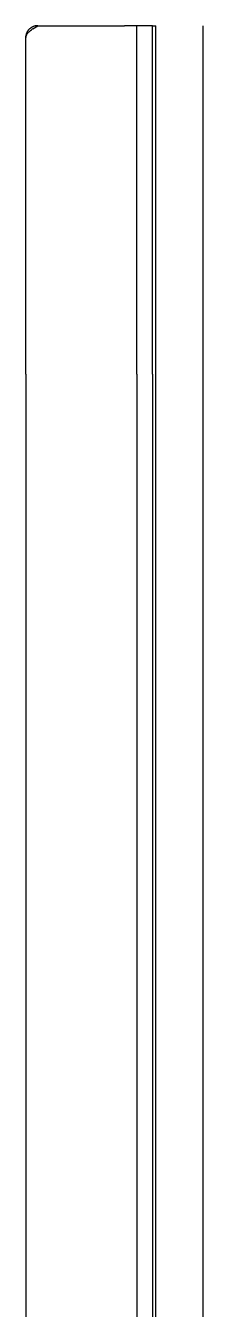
# Model space of a CAD drawing. Header units: millimetres. Extents: x -1893 to 2799, y -925 to 2353.
# Drawn here: x 833.6 to 889.6, y 583.9 to 988.9 of the extents above; entities that cross this region are included whole.
import ezdxf

# ---------------------------------------------------------------- set-up
doc = ezdxf.new("R2010")
doc.units = ezdxf.units.MM
doc.header["$MEASUREMENT"] = 0
doc.layers.add('Utwórz2D linie widoczne', color=7, linetype='Continuous', true_color=0x000000)

msp = doc.modelspace()

# ---------------------------------------------------------------- linework, layer by layer
at = {"layer": 'Utwórz2D linie widoczne'}
for p, q in [((835.19, 988.22), (835.09, 988.14)), ((835.3, 988.3), (835.19, 988.22)), ((835.41, 988.37), (835.3, 988.3)), ((835.53, 988.43), (835.41, 988.37)), ((835.64, 988.5), (835.53, 988.43)), ((835.76, 988.56), (835.64, 988.5)), ((835.88, 988.61), (835.76, 988.56)), ((836, 988.66), (835.88, 988.61)), ((835.91, 987.95), (837.41, 988.93)), ((836.12, 988.71), (836, 988.66)), ((836.25, 988.75), (836.12, 988.71)), ((836.37, 988.79), (836.25, 988.75)), ((836.5, 988.82), (836.37, 988.79)), ((836.63, 988.85), (836.5, 988.82)), ((836.75, 988.88), (836.63, 988.85)), ((836.88, 988.9), (836.75, 988.88)), ((837.01, 988.91), (836.88, 988.9)), ((837.15, 988.92), (837.01, 988.91)), ((837.28, 988.93), (837.15, 988.92)), ((837.41, 988.93), (837.28, 988.93)), ((837.41, 988.93), (864.81, 988.93)), ((868.61, 988.93), (864.81, 988.93)), ((868.61, 878.93), (868.61, 988.93)), ((869.81, 988.93), (868.61, 988.93)), ((873.61, 988.93), (869.81, 988.93)), ((873.61, 878.93), (873.61, 988.93)), ((873.61, 988.93), (874.61, 988.93)), ((874.61, -51.07), (874.61, 988.93)), ((889.61, -51.07), (889.61, 988.93)), ((833.62, 985.46), (833.61, 985.32)), ((833.61, 985.32), (833.61, 985.19)), ((833.61, 985.24), (833.62, 985.29)), ((833.61, 985.19), (833.61, 985.24)), ((833.61, 985.13), (833.61, 985.19)), ((833.61, 878.93), (833.61, 985.13)), ((833.63, 985.59), (833.62, 985.46)), ((833.62, 985.34), (833.63, 985.39)), ((833.62, 985.29), (833.62, 985.34)), ((833.65, 985.72), (833.63, 985.59)), ((833.63, 985.39), (833.64, 985.44)), ((833.64, 985.44), (833.65, 985.49)), ((833.68, 985.85), (833.65, 985.72)), ((833.65, 985.49), (833.66, 985.54)), ((833.66, 985.54), (833.68, 985.59)), ((833.7, 985.97), (833.68, 985.85)), ((833.68, 985.59), (833.69, 985.64)), ((833.71, 985.7), (833.69, 985.64)), ((833.73, 986.1), (833.7, 985.97)), ((833.74, 985.76), (833.71, 985.7)), ((833.77, 986.23), (833.73, 986.1)), ((833.76, 985.82), (833.74, 985.76)), ((833.79, 985.88), (833.76, 985.82)), ((833.81, 986.35), (833.77, 986.23)), ((833.82, 985.94), (833.79, 985.88)), ((833.85, 986.48), (833.81, 986.35)), ((833.85, 986), (833.82, 985.94)), ((833.9, 986.6), (833.85, 986.48)), ((833.88, 986.05), (833.85, 986)), ((833.88, 986.05), (833.94, 986.15)), ((833.95, 986.72), (833.9, 986.6)), ((833.94, 986.15), (834, 986.24)), ((834.01, 986.84), (833.95, 986.72)), ((834, 986.24), (834.06, 986.33)), ((834.07, 986.95), (834.01, 986.84)), ((834.06, 986.33), (834.13, 986.42)), ((834.14, 987.07), (834.07, 986.95)), ((834.13, 986.42), (834.2, 986.51)), ((834.21, 987.18), (834.14, 987.07)), ((834.2, 986.51), (834.27, 986.59)), ((834.28, 987.29), (834.21, 987.18)), ((834.41, 986.73), (834.27, 986.59)), ((834.35, 987.4), (834.28, 987.29)), ((834.43, 987.5), (834.35, 987.4)), ((834.55, 986.87), (834.41, 986.73)), ((834.52, 987.6), (834.43, 987.5)), ((834.61, 987.7), (834.52, 987.6)), ((834.69, 987), (834.55, 986.87)), ((834.7, 987.8), (834.61, 987.7)), ((834.69, 987), (834.92, 987.21)), ((834.79, 987.89), (834.7, 987.8)), ((834.89, 987.98), (834.79, 987.89)), ((834.99, 988.06), (834.89, 987.98)), ((834.92, 987.21), (835.17, 987.41)), ((835.09, 988.14), (834.99, 988.06)), ((835.17, 987.41), (835.41, 987.6)), ((835.66, 987.78), (835.41, 987.6)), ((835.91, 987.95), (835.66, 987.78)), ((833.61, 878.93), (833.61, 468.93)), ((868.61, 878.93), (868.61, 468.93)), ((873.61, 878.93), (873.61, 468.93))]:
    msp.add_line(p, q, dxfattribs=at)

doc.saveas('drawing.dxf')
